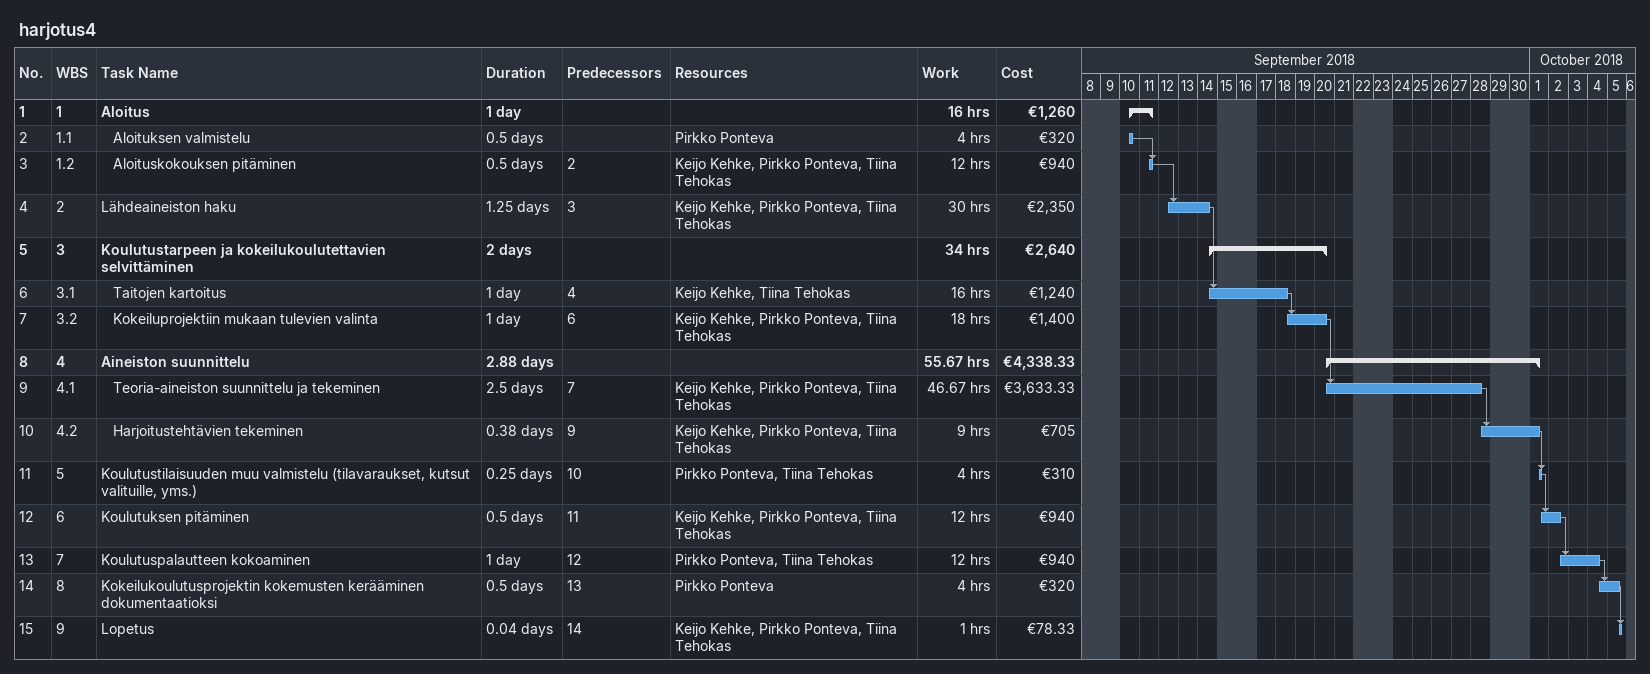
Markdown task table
harjotus4

| ID | WBS | Task | Duration | Start | Finish | Predecessors | Resources | Work (h) | Cost (€) |
|---|---|---|---|---|---|---|---|---|---|
| 1 | 1 | **Aloitus** | 1d | 2018-09-10 | 2018-09-11 |  |  | 16 | 1260 |
| 2 | 1.1 | Aloituksen valmistelu | 0.5d | 2018-09-10 | 2018-09-10 |  | Pirkko Ponteva | 4 | 320 |
| 3 | 1.2 | Aloituskokouksen pitäminen | 0.5d | 2018-09-11 | 2018-09-11 | 2 | Keijo Kehke, Pirkko Ponteva, Tiina Tehokas | 12 | 940 |
| 4 | 2 | Lähdeaineiston haku | 1.25d | 2018-09-12 | 2018-09-14 | 3 | Keijo Kehke, Pirkko Ponteva, Tiina Tehokas | 30 | 2350 |
| 5 | 3 | **Koulutustarpeen ja kokeilukoulutettavien selvittäminen** | 2d | 2018-09-14 | 2018-09-20 |  |  | 34 | 2640 |
| 6 | 3.1 | Taitojen kartoitus | 1d | 2018-09-14 | 2018-09-18 | 4 | Keijo Kehke, Tiina Tehokas | 16 | 1240 |
| 7 | 3.2 | Kokeiluprojektiin mukaan tulevien valinta | 1d | 2018-09-18 | 2018-09-20 | 6 | Keijo Kehke, Pirkko Ponteva, Tiina Tehokas | 18 | 1400 |
| 8 | 4 | **Aineiston suunnittelu** | 2.88d | 2018-09-20 | 2018-10-01 |  |  | 55.67 | 4338.33 |
| 9 | 4.1 | Teoria-aineiston suunnittelu ja tekeminen | 2.5d | 2018-09-20 | 2018-09-28 | 7 | Keijo Kehke, Pirkko Ponteva, Tiina Tehokas | 46.67 | 3633.33 |
| 10 | 4.2 | Harjoitustehtävien tekeminen | 0.38d | 2018-09-28 | 2018-10-01 | 9 | Keijo Kehke, Pirkko Ponteva, Tiina Tehokas | 9 | 705 |
| 11 | 5 | Koulutustilaisuuden muu valmistelu (tilavaraukset, kutsut valituille, yms.) | 0.25d | 2018-10-01 | 2018-10-01 | 10 | Pirkko Ponteva, Tiina Tehokas | 4 | 310 |
| 12 | 6 | Koulutuksen pitäminen | 0.5d | 2018-10-01 | 2018-10-02 | 11 | Keijo Kehke, Pirkko Ponteva, Tiina Tehokas | 12 | 940 |
| 13 | 7 | Koulutuspalautteen kokoaminen | 1d | 2018-10-02 | 2018-10-04 | 12 | Pirkko Ponteva, Tiina Tehokas | 12 | 940 |
| 14 | 8 | Kokeilukoulutusprojektin kokemusten kerääminen dokumentaatioksi | 0.5d | 2018-10-04 | 2018-10-05 | 13 | Pirkko Ponteva | 4 | 320 |
| 15 | 9 | Lopetus | 0.04d | 2018-10-05 | 2018-10-05 | 14 | Keijo Kehke, Pirkko Ponteva, Tiina Tehokas | 1 | 78.33 |
